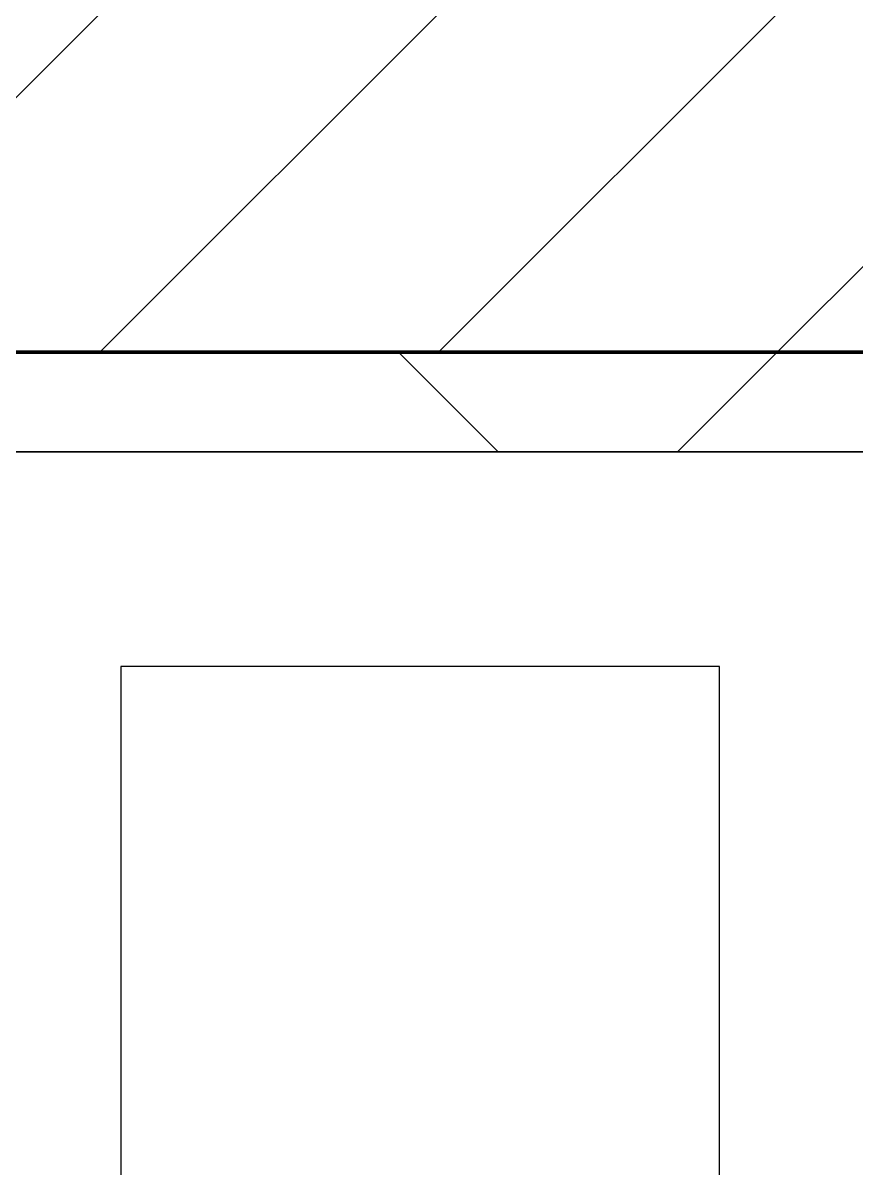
# Model space of a CAD drawing. Header units: millimetres. Extents: x -795739 to -715748, y -34378 to 22353.
# Drawn here: x -743381 to -742964, y 7535 to 8109 of the extents above; entities that cross this region are included whole.
import ezdxf
from ezdxf.xclip import XClip

# ---------------------------------------------------------------- set-up
doc = ezdxf.new("R2010")
doc.units = ezdxf.units.MM
doc.header["$XCLIPFRAME"] = 0
doc.layers.add('000 - WIPEOUT', color=250, linetype='Continuous')
doc.layers.add('A11_ALU.SOLID SHEET', color=2, linetype='Continuous')
for name, color, linetype, lineweight in [('A-GLAZ-CURT', 2, 'Continuous', 9), ('A-WALL', 5, 'Continuous', 35), ('A-WALL-FNSH', 2, 'Continuous', 35), ('A-WALL-PATT', 1, 'Continuous', 9)]:
    doc.layers.add(name, color=color, linetype=linetype, lineweight=lineweight)

# ---------------------------------------------------------------- blocks, each defined once
blk = doc.blocks.new('PPLS-PP19_Custom Tile Pattern - Custom Tile Pattern-V54-4282-01 ENLARGED LOWER PLATFORM LEVEL - REFLECTED CEILING PLAN - SHEET 3')
at = {"layer": 'A-GLAZ-CURT'}
for p, q in [((-300, 0), (300, 0)), ((300, 0), (-300, 0)), ((195.99, 0), (213.31, 0)), ((213.31, 0), (195.99, 0)), ((230.06, 0), (300, 0)), ((-300, -50), (300, -50)), ((300, -50), (-300, -50))]:
    blk.add_line(p, q, dxfattribs=at)
for points, knots in [([(-36.78, 0), (-32.43, 0), (-19.22, 0), (8.83, 0), (43.36, 0), (70.92, 0), (82.12, 0), (83.66, 0)], [-6191.144455, -6191.144455, -6191.144455, -6191.144455, -5862.463379, -5340.621928, -4573.028122, -4094.177415, -3869.465285, -3869.465285, -3869.465285, -3869.465285]), ([(-15.19, 0), (-13.07, 0), (7.48, 0), (42.82, 0), (88.72, 0), (120.63, 0), (138.28, 0), (138.53, 0)], [-461.142613, -461.142613, -461.142613, -461.142613, -429.606584, -390.253598, -346.313304, -291.370682, -290.5735, -290.5735, -290.5735, -290.5735]), ([(87.73, 0), (86.12, 0), (82.19, 0), (74.4, 0), (62.26, 0), (51.85, 0), (43.81, 0), (29.53, 0), (22.41, 0), (20.35, 0), (19.97, 0)], [-7290.843129, -7290.843129, -7290.843129, -7290.843129, -7135.649961, -6924.452779, -6738.82075, -6548.303034, -6314.283804, -6135.05769, -5972.647715, -5927.231321, -5927.231321, -5927.231321, -5927.231321]), ([(87.7, 0), (77.86, 0), (60.25, 0), (37.01, 0), (25.29, 0), (20.85, 0)], [-359.791889, -359.791889, -359.791889, -359.791889, -330.153101, -307.516438, -289.397823, -289.397823, -289.397823, -289.397823]), ([(27.44, 0), (27.9, 0), (29.54, 0), (38.07, 0), (53.39, 0), (71.67, 0), (84.83, 0), (85.48, 0), (87.07, 0), (87.16, 0)], [-5037.309798, -5037.309798, -5037.309798, -5037.309798, -4887.603822, -4705.298446, -4353.683244, -3960.84581, -3759.045785, -3336.541051, -3314.019604, -3314.019604, -3314.019604, -3314.019604]), ([(27.89, 0), (29.09, 0), (33.4, 0), (48.37, 0), (71.92, 0), (100.57, 0), (116.36, 0), (128.63, 0), (128.95, 0)], [-147.777612, -147.777612, -147.777612, -147.777612, -135.792042, -118.513713, -97.899267, -63.759246, -39.050993, -35.895543, -35.895543, -35.895543, -35.895543]), ([(136.44, 0), (121.66, 0), (86.93, 0), (51.16, 0), (31.18, 0)], [-106.750556, -106.750556, -106.750556, -106.750556, -59.610984, 0, 0, 0, 0]), ([(87.92, 0), (81.74, 0), (70.8, 0), (57.82, 0), (46.51, 0), (41.18, 0), (36.02, 0), (35.54, 0), (35.54, 0)], [-380.26063, -380.26063, -380.26063, -380.26063, -357.622665, -341.267687, -334.000314, -326.15566, -319.318397, -317.489778, -317.489778, -317.489778, -317.489778]), ([(36.29, 0), (37.77, 0), (48.82, 0), (64.79, 0), (95.91, 0), (124.45, 0), (132.42, 0), (134.6, 0)], [-314.598523, -314.598523, -314.598523, -314.598523, -305.899624, -287.17622, -249.500363, -194.761443, -152.241002, -152.241002, -152.241002, -152.241002]), ([(103.09, 0), (101.08, 0), (96.04, 0), (90.95, 0), (87.92, 0)], [-375.435014, -375.435014, -375.435014, -375.435014, -369.147452, -360.00745, -360.00745, -360.00745, -360.00745]), ([(114.39, 0), (114.2, 0), (112.08, 0), (105.42, 0), (94.55, 0), (90.34, 0), (87.92, 0)], [-8148.58938, -8148.58938, -8148.58938, -8148.58938, -8105.191388, -7723.759874, -7531.75727, -7296.85453, -7296.85453, -7296.85453, -7296.85453]), ([(168.37, 0), (167.68, 0), (162.47, 0), (147.02, 0), (114.81, 0), (94.22, 0), (88.54, 0)], [-543.375029, -543.375029, -543.375029, -543.375029, -530.793311, -458.593899, -401.860199, -381.017509, -381.017509, -381.017509, -381.017509]), ([(94.4, 0), (94.4, 0), (94.64, 0), (99.11, 0), (108.97, 0), (120.79, 0), (139.94, 0), (163.31, 0), (185.23, 0), (193.62, 0), (194.69, 0), (194.79, 0)], [-2348.345796, -2348.345796, -2348.345796, -2348.345796, -2310.419338, -2233.599744, -2052.234781, -1843.028543, -1530.39897, -1095.004608, -529.74427, -295.064701, -265.121568, -265.121568, -265.121568, -265.121568]), ([(129.02, 0), (129.02, 0), (124.41, 0), (122.35, 0), (114.96, 0), (108.04, 0), (103.09, 0)], [-35.386604, -35.386604, -35.386604, -35.386604, -31.430235, -22.807238, -15.488593, 0, 0, 0, 0]), ([(157.9, 0), (156.77, 0), (151.67, 0), (143.29, 0), (134.04, 0), (126.24, 0), (118.6, 0), (114.23, 0), (111.98, 0), (105.66, 0), (105.23, 0), (105.23, 0)], [-10292.955006, -10292.955006, -10292.955006, -10292.955006, -10098.273015, -9847.788484, -9677.714971, -9567.007022, -9453.21225, -9220.200448, -9012.77275, -8966.157302, -8929.495943, -8929.495943, -8929.495943, -8929.495943]), ([(105.26, 0), (105.52, 0), (111.01, 0), (112.65, 0), (113.59, 0)], [-8920.561005, -8920.561005, -8920.561005, -8920.561005, -8814.835624, -8577.462505, -8577.462505, -8577.462505, -8577.462505]), ([(128.58, 0), (128.8, 0), (130.16, 0), (139.26, 0), (152.67, 0), (161.24, 0), (162.19, 0), (162.75, 0)], [-633.326174, -633.326174, -633.326174, -633.326174, -627.736123, -618.981161, -602.094757, -592.980799, -581.414464, -581.414464, -581.414464, -581.414464]), ([(137.1, 0), (136, 0), (133.64, 0), (129.87, 0), (129.11, 0)], [-670.405967, -670.405967, -670.405967, -670.405967, -651.020627, -640.742133, -640.742133, -640.742133, -640.742133]), ([(193.8, 0), (193.33, 0), (190.11, 0), (183.13, 0), (171, 0), (161.95, 0), (161.28, 0), (158.35, 0), (157.85, 0), (157.77, 0)], [-11665.349007, -11665.349007, -11665.349007, -11665.349007, -11565.880756, -11105.624034, -10839.086983, -10768.332124, -10666.779182, -10580.760289, -10550.278881, -10550.278881, -10550.278881, -10550.278881]), ([(223.67, 0), (217.33, 0), (197.66, 0), (177.41, 0), (159.34, 0), (158.33, 0), (158.3, 0)], [-208.087904, -208.087904, -208.087904, -208.087904, -187.987675, -143.776725, -129.632772, -123.352749, -123.352749, -123.352749, -123.352749]), ([(159.07, 0), (159.13, 0), (160.84, 0), (165.21, 0), (174.15, 0), (185.98, 0), (208.82, 0), (219.42, 0), (230.06, 0)], [-115.643202, -115.643202, -115.643202, -115.643202, -114.681583, -87.660824, -65.295536, -41.623857, -24.459831, 0, 0, 0, 0]), ([(162.75, 0), (165.4, 0), (170.91, 0), (172.61, 0), (172.61, 0)], [-111.264224, -111.264224, -111.264224, -111.264224, -56.742688, -19.085662, -19.085662, -19.085662, -19.085662]), ([(223.41, 0), (222.58, 0), (218.31, 0), (200.27, 0), (182.99, 0), (174.27, 0), (169.67, 0), (168.99, 0)], [-9091.710123, -9091.710123, -9091.710123, -9091.710123, -9016.44624, -8717.832359, -8253.978395, -8152.463617, -8069.855175, -8069.855175, -8069.855175, -8069.855175]), ([(215.22, 0), (214.62, 0), (210.55, 0), (203.98, 0), (187.54, 0), (175.3, 0), (169.49, 0)], [-203.825446, -203.825446, -203.825446, -203.825446, -198.527383, -184.406837, -162.427601, -142.916156, -142.916156, -142.916156, -142.916156]), ([(171.51, 0), (176.48, 0), (193.23, 0), (201.73, 0), (208.81, 0), (213.9, 0), (241.96, 0), (266.73, 0), (281.71, 0), (291.71, 0), (296.52, 0), (297.86, 0), (298.09, 0)], [-7971.819559, -7971.819559, -7971.819559, -7971.819559, -7784.112253, -7606.717214, -7289.299508, -7042.621073, -6582.165592, -6068.460911, -5766.029927, -5566.724884, -5280.360606, -5199.253518, -5199.253518, -5199.253518, -5199.253518]), ([(172.07, 0), (177.66, 0), (187.87, 0), (201.08, 0), (207.47, 0), (213.96, 0), (215.11, 0)], [-255.364076, -255.364076, -255.364076, -255.364076, -237.955587, -223.92608, -215.862851, -208.75215, -208.75215, -208.75215, -208.75215]), ([(219.9, 0), (220.86, 0), (227.84, 0), (242.06, 0), (246.54, 0), (246.96, 0)], [-10670.940496, -10670.940496, -10670.940496, -10670.940496, -10511.382485, -9925.173265, -9834.877357, -9834.877357, -9834.877357, -9834.877357]), ([(300, 0), (288.22, 0), (262, 0), (234.45, 0), (224.59, 0), (223.6, 0)], [-12528.858583, -12528.858583, -12528.858583, -12528.858583, -11905.454923, -11162.864862, -11069.912942, -11069.912942, -11069.912942, -11069.912942]), ([(247.1, 0), (246.76, 0), (245.04, 0), (238.34, 0), (228.28, 0), (225.01, 0), (223.66, 0)], [-9649.085549, -9649.085549, -9649.085549, -9649.085549, -9581.591397, -9406.094246, -9221.510254, -9099.086259, -9099.086259, -9099.086259, -9099.086259]), ([(300, 0), (286.53, 0), (260.92, 0), (235.26, 0), (223.73, 0)], [-285.253232, -285.253232, -285.253232, -285.253232, -244.693688, -208.157764, -208.157764, -208.157764, -208.157764]), ([(284.76, 0), (284.76, 0), (285.09, 0), (287.47, 0), (293.59, 0), (297.76, 0), (300, 0)], [-4110.630118, -4110.630118, -4110.630118, -4110.630118, -4053.389046, -3959.664717, -3862.421465, -3746.95702, -3746.95702, -3746.95702, -3746.95702]), ([(297.38, 0), (295.84, 0), (291.62, 0), (285.38, 0), (284.87, 0)], [-4803.172655, -4803.172655, -4803.172655, -4803.172655, -4358.271401, -4143.037883, -4143.037883, -4143.037883, -4143.037883])]:
    blk.add_open_spline(points, degree=3, knots=knots, dxfattribs=at)
for points in [[(84.06, 0), (83.48, 0), (82.41, 0), (81.72, 0)], [(88.86, 0), (90.74, 0), (93.02, 0), (94.33, 0)], [(168.74, 0), (168.74, 0), (169.81, 0), (171.51, 0)], [(195.11, 0), (194.91, 0), (194.44, 0), (193.8, 0)], [(222.76, 0), (220.92, 0), (219.58, 0), (219.02, 0)]]:
    blk.add_open_spline(points, degree=3, dxfattribs=at)
blk = doc.blocks.new('PPLS-PP19_Custom Tile Pattern - Custom Tile Pattern-V55-4282-01 ENLARGED LOWER PLATFORM LEVEL - REFLECTED CEILING PLAN - SHEET 3')
at = {"layer": 'A-GLAZ-CURT'}
for p, q in [((-300, 0), (300, 0)), ((300, 0), (-300, 0)), ((-293.07, 0), (-275.75, 0)), ((-275.75, 0), (-293.07, 0)), ((-222.32, 0), (-205, 0)), ((-205, 0), (-222.32, 0)), ((-300, -50), (300, -50)), ((300, -50), (-300, -50))]:
    blk.add_line(p, q, dxfattribs=at)
at = {"layer": 'A-GLAZ-CURT', "flags": 128}
for points in [[(-300, 0), (-291.56, 0), (-283.3, 0), (-275.2, 0), (-267.26, 0), (-259.45, 0), (-251.77, 0), (-244.2, 0), (-236.74, 0), (-229.36, 0), (-222.06, 0), (-214.83, 0), (-207.71, 0), (-200.76, 0), (-194.02, 0), (-187.54, 0), (-181.38, 0), (-175.58, 0), (-170.25, 0), (-165.64, 0), (-162.01, 0), (-159.53, 0), (-157.46, 0), (-154.52, 0), (-149.42, 0), (-141.84, 0), (-132.81, 0), (-126.08, 0)], [(-125.17, 0), (-128.55, 0), (-134.16, 0), (-140.03, 0), (-145.5, 0), (-150.63, 0), (-155.53, 0), (-160.27, 0), (-164.95, 0), (-169.65, 0), (-174.47, 0), (-179.49, 0), (-184.81, 0), (-190.44, 0), (-196.37, 0), (-202.58, 0), (-209.04, 0), (-215.73, 0), (-222.63, 0), (-229.72, 0), (-236.97, 0), (-244.39, 0), (-251.96, 0), (-259.67, 0), (-267.51, 0), (-275.48, 0), (-283.55, 0), (-291.73, 0), (-300, 0)]]:
    blk.add_lwpolyline(points, dxfattribs=at)
at = {"layer": 'A-GLAZ-CURT'}
for points, knots in [([(-300, 0), (-284.65, 0), (-264.32, 0), (-245.86, 0), (-241.18, 0)], [-5323.127839, -5323.127839, -5323.127839, -5323.127839, -4502.809032, -4214.142872, -4214.142872, -4214.142872, -4214.142872]), ([(-104.83, 0), (-113.92, 0), (-145.3, 0), (-202.69, 0), (-262.56, 0), (-294.48, 0), (-300, 0)], [-18084.315758, -18084.315758, -18084.315758, -18084.315758, -17136.203329, -15131.813646, -13729.592194, -13439.944408, -13439.944408, -13439.944408, -13439.944408]), ([(-240.6, 0), (-245.23, 0), (-255.82, 0), (-262.59, 0), (-264.9, 0), (-265.4, 0)], [-787.838148, -787.838148, -787.838148, -787.838148, -543.655514, -208.940337, 0, 0, 0, 0]), ([(-258.6, 0), (-257.91, 0), (-254.26, 0), (-247.4, 0), (-241.73, 0), (-240.58, 0)], [-5722.54675, -5722.54675, -5722.54675, -5722.54675, -5657.471696, -5413.335975, -5350.824492, -5350.824492, -5350.824492, -5350.824492]), ([(-240.57, 0), (-216.26, 0), (-171.28, 0), (-129.95, 0), (-110.8, 0), (-99.5, 0), (-91.46, 0)], [-4201.68092, -4201.68092, -4201.68092, -4201.68092, -2700.551212, -1002.059161, -460.363443, 0, 0, 0, 0]), ([(-137.88, 0), (-140.56, 0), (-147.66, 0), (-147.69, 0), (-158.72, 0), (-174.02, 0), (-185.59, 0), (-209.77, 0), (-227.36, 0), (-238.92, 0), (-240.08, 0)], [-3187.727384, -3187.727384, -3187.727384, -3187.727384, -2919.378265, -2477.344047, -2237.412286, -2029.680487, -1755.085331, -1400.429864, -858.079193, -796.931846, -796.931846, -796.931846, -796.931846]), ([(-239.9, 0), (-233.97, 0), (-224.7, 0), (-213.1, 0), (-200.2, 0), (-187.68, 0), (-178.19, 0), (-173.42, 0)], [-5338.48321, -5338.48321, -5338.48321, -5338.48321, -5017.494783, -4832.723979, -4666.091899, -4349.945572, -4109.479881, -4109.479881, -4109.479881, -4109.479881]), ([(-133.82, 0), (-135.51, 0), (-137.8, 0), (-149.31, 0), (-162.01, 0), (-177.91, 0), (-199.46, 0), (-216.65, 0), (-231.26, 0), (-233.46, 0), (-234, 0)], [-2731.647847, -2731.647847, -2731.647847, -2731.647847, -2418.507304, -2308.929706, -2113.765672, -1763.376603, -1422.553702, -978.033455, -846.069444, -682.911962, -682.911962, -682.911962, -682.911962]), ([(-233.49, 0), (-233.44, 0), (-232.38, 0), (-230.74, 0), (-225.3, 0), (-223.63, 0)], [-455.274641, -455.274641, -455.274641, -455.274641, -440.605512, -119.536984, 0, 0, 0, 0]), ([(-223.63, 0), (-219.39, 0), (-206.17, 0), (-188.58, 0), (-169.02, 0), (-152.12, 0), (-136.84, 0), (-127.33, 0), (-124.19, 0), (-123.43, 0), (-123.28, 0)], [-5463.295695, -5463.295695, -5463.295695, -5463.295695, -5161.076232, -4739.070012, -4465.409639, -4149.119819, -3839.893365, -3647.167523, -3488.92562, -3439.852845, -3439.852845, -3439.852845, -3439.852845]), ([(-172.72, 0), (-170.77, 0), (-165.29, 0), (-158.7, 0), (-157.22, 0)], [-4097.727138, -4097.727138, -4097.727138, -4097.727138, -4000.813434, -3840.635403, -3840.635403, -3840.635403, -3840.635403]), ([(-152.35, 0), (-151.03, 0), (-147.71, 0), (-143.57, 0), (-138.62, 0)], [-3494.978217, -3494.978217, -3494.978217, -3494.978217, -3371.022232, -3227.460399, -3227.460399, -3227.460399, -3227.460399]), ([(-118.78, 0), (-121.86, 0), (-126.28, 0), (-136.96, 0), (-147.46, 0), (-150.03, 0), (-150.57, 0)], [-5938.474035, -5938.474035, -5938.474035, -5938.474035, -5700.061948, -5508.838257, -5298.784692, -5196.16478, -5196.16478, -5196.16478, -5196.16478]), ([(-150.34, 0), (-150.07, 0), (-147.75, 0), (-142.6, 0), (-127.26, 0), (-113.24, 0), (-106.77, 0), (-105.23, 0)], [-4948.728362, -4948.728362, -4948.728362, -4948.728362, -4883.323924, -4440.880425, -4054.690705, -3793.097032, -3711.546272, -3711.546272, -3711.546272, -3711.546272]), ([(-104.84, 0), (-106.2, 0), (-117.79, 0), (-130.52, 0), (-147.74, 0), (-149.07, 0)], [-7077.843889, -7077.843889, -7077.843889, -7077.843889, -7004.680444, -6449.282163, -6277.220794, -6277.220794, -6277.220794, -6277.220794]), ([(-148.23, 0), (-146.94, 0), (-140.15, 0), (-137.28, 0), (-133.93, 0), (-128.78, 0), (-126.5, 0)], [-6162.058746, -6162.058746, -6162.058746, -6162.058746, -6017.569127, -5560.701257, -5364.112219, -5231.017328, -5231.017328, -5231.017328, -5231.017328]), ([(-104.83, 0), (-111.96, 0), (-123.48, 0), (-139.03, 0), (-146.11, 0), (-146.95, 0)], [-1329.106359, -1329.106359, -1329.106359, -1329.106359, -945.742622, -741.901385, -489.130243, -489.130243, -489.130243, -489.130243]), ([(-146.69, 0), (-146.59, 0), (-145.49, 0), (-135.69, 0), (-128.29, 0), (-125.15, 0)], [-420.34245, -420.34245, -420.34245, -420.34245, -406.956646, -290.263673, 0, 0, 0, 0]), ([(-127.41, 0), (-131.63, 0), (-133.16, 0), (-134.09, 0), (-134.15, 0)], [-8540.990293, -8540.990293, -8540.990293, -8540.990293, -8266.114998, -8246.473386, -8246.473386, -8246.473386, -8246.473386]), ([(-134.15, 0), (-133.32, 0), (-130.31, 0), (-117.33, 0), (-92.04, 0), (-74.02, 0), (-62.74, 0), (-60.36, 0), (-59.97, 0)], [-7657.439573, -7657.439573, -7657.439573, -7657.439573, -7293.749979, -6839.55839, -6236.997189, -5713.340575, -5140.470607, -5006.787413, -5006.787413, -5006.787413, -5006.787413]), ([(-120.13, 0), (-120.14, 0), (-120.24, 0), (-121.3, 0), (-129.25, 0), (-133.82, 0)], [-2933.992132, -2933.992132, -2933.992132, -2933.992132, -2920.575025, -2840.280255, -2731.647847, -2731.647847, -2731.647847, -2731.647847]), ([(-113.43, 0), (-113.44, 0), (-113.96, 0), (-119.73, 0), (-125.43, 0), (-127.03, 0), (-127.41, 0)], [-328.499627, -328.499627, -328.499627, -328.499627, -282.672656, -98.539552, -24.539552, 0, 0, 0, 0]), ([(-126.5, 0), (-122.44, 0), (-114.99, 0), (-107.93, 0), (-105.37, 0)], [-5231.017328, -5231.017328, -5231.017328, -5231.017328, -4994.692869, -4857.373233, -4857.373233, -4857.373233, -4857.373233]), ([(-125.15, 0), (-124.93, 0), (-121.96, 0), (-113.01, 0), (-98.9, 0), (-85.29, 0), (-71.67, 0), (-65.93, 0), (-65.07, 0)], [-3362.7396, -3362.7396, -3362.7396, -3362.7396, -3342.215224, -3074.362186, -2902.289527, -2605.247022, -2322.099534, -2241.8264, -2241.8264, -2241.8264, -2241.8264]), ([(-122.08, 0), (-122.01, 0), (-121.69, 0), (-121.2, 0), (-120.88, 0)], [-3136.336417, -3136.336417, -3136.336417, -3136.336417, -3110.304437, -3035.164275, -3035.164275, -3035.164275, -3035.164275]), ([(-36.57, 0), (-36.67, 0), (-37.66, 0), (-45.02, 0), (-46.13, 0), (-60.59, 0), (-81.23, 0), (-99.51, 0), (-114.02, 0), (-117.28, 0), (-118.78, 0)], [-1833.023199, -1833.023199, -1833.023199, -1833.023199, -1810.870157, -1672.078046, -1405.135169, -1060.00838, -740.068933, -229.489605, -116.330425, 0, 0, 0, 0]), ([(-117.74, 0), (-117.19, 0), (-114.78, 0), (-113.43, 0), (-113.43, 0)], [-821.249067, -821.249067, -821.249067, -821.249067, -394.672656, -330.879064, -330.879064, -330.879064, -330.879064]), ([(-37.85, 0), (-38.3, 0), (-40.77, 0), (-44.32, 0), (-58.97, 0), (-85.2, 0), (-107.61, 0), (-116.56, 0), (-117.56, 0)], [-3941.99552, -3941.99552, -3941.99552, -3941.99552, -3858.647035, -3538.256648, -2842.901703, -2193.204658, -1433.981041, -985.49888, -985.49888, -985.49888, -985.49888]), ([(-115.82, 0), (-114.96, 0), (-110.41, 0), (-96.78, 0), (-71.33, 0), (-42.53, 0), (-12.78, 0), (4.23, 0), (9.64, 0), (10.14, 0), (10.18, 0)], [-5724.064692, -5724.064692, -5724.064692, -5724.064692, -5430.283136, -5103.229623, -4799.173296, -4065.652676, -3589.737505, -3285.047089, -3066.359526, -3044.715262, -3044.715262, -3044.715262, -3044.715262]), ([(9.32, 0), (9.08, 0), (7.65, 0), (2.57, 0), (-12.23, 0), (-25.64, 0), (-40, 0), (-56.24, 0), (-75.59, 0), (-94, 0), (-112.01, 0), (-114.94, 0), (-115.63, 0)], [-2922.926651, -2922.926651, -2922.926651, -2922.926651, -2882.788014, -2720.818881, -2518.50168, -2125.455881, -1792.521578, -1466.981642, -1208.454564, -789.402658, -501.969187, -243.577221, -243.577221, -243.577221, -243.577221]), ([(-104.83, 0), (-99.14, 0), (-88.61, 0), (-75.26, 0), (-68.41, 0), (-65.12, 0), (-63.63, 0)], [-3704.449307, -3704.449307, -3704.449307, -3704.449307, -3402.597032, -3144.956779, -3050.982048, -2969.237017, -2969.237017, -2969.237017, -2969.237017]), ([(-104.82, 0), (-99.15, 0), (-84.06, 0), (-63.44, 0), (-54.4, 0), (-48.53, 0), (-30.79, 0), (-18.03, 0), (8.61, 0), (15.02, 0), (22.91, 0), (31, 0), (39.04, 0), (51.19, 0), (58.74, 0), (61.34, 0), (61.45, 0)], [-4847.529281, -4847.529281, -4847.529281, -4847.529281, -4542.524482, -4008.285538, -3689.699207, -3546.54457, -3315.260113, -2864.387349, -2439.246196, -2084.094819, -1956.422387, -1818.904206, -1645.594513, -1443.202566, -1228.752106, -1120.932285, -1120.932285, -1120.932285, -1120.932285]), ([(-86.16, 0), (-91.37, 0), (-97.45, 0), (-103.92, 0), (-104.72, 0)], [-1681.3698, -1681.3698, -1681.3698, -1681.3698, -1374.161226, -1331.084425, -1331.084425, -1331.084425, -1331.084425]), ([(-72.93, 0), (-75.51, 0), (-84.86, 0), (-96.58, 0), (-104.69, 0)], [-19442.345229, -19442.345229, -19442.345229, -19442.345229, -18935.241197, -18088.99392, -18088.99392, -18088.99392, -18088.99392]), ([(-26.75, 0), (-27.82, 0), (-36.18, 0), (-53.55, 0), (-76.81, 0), (-96.3, 0), (-104.11, 0)], [-8718.362214, -8718.362214, -8718.362214, -8718.362214, -8532.293389, -8073.216054, -7508.296369, -7090.9346, -7090.9346, -7090.9346, -7090.9346])]:
    blk.add_open_spline(points, degree=3, knots=knots, dxfattribs=at)
blk = doc.blocks.new('*U553')
at = {"layer": 'A-GLAZ-CURT', "rotation": 180}
for name, p in [('PPLS-PP19_Custom Tile Pattern - Custom Tile Pattern-V55-4282-01 ENLARGED LOWER PLATFORM LEVEL - REFLECTED CEILING PLAN - SHEET 3', (35400, 4315)), ('PPLS-PP19_Custom Tile Pattern - Custom Tile Pattern-V54-4282-01 ENLARGED LOWER PLATFORM LEVEL - REFLECTED CEILING PLAN - SHEET 3', (36000, 4315))]:
    blk.add_blockref(name, p, dxfattribs=at)
blk = doc.blocks.new('*U906')
at = {"color": 3}
blk.add_wipeout([(-225, 950), (225, 950), (225, 650), (-225, 650)], dxfattribs=at).dxf.layer = '000 - WIPEOUT'
at = {"layer": 'A11_ALU.SOLID SHEET', "color": 0, "linetype": 'ByBlock'}
blk.add_lwpolyline([(-225, 650), (225, 650), (225, 950), (-225, 950)], close=True, dxfattribs=at)
blk = doc.blocks.new('*U1025')
blk.add_lwpolyline([(-3457.37, 550), (8124.55, 550), (8124.55, 4315), (-3457.37, 4315)], close=True)
at = {"layer": 'A11_ALU.SOLID SHEET', "linetype": 'ByBlock', "rotation": 90}
blk.add_blockref('*U906', (2300, 3982.5), dxfattribs=at)

msp = doc.modelspace()

# ---------------------------------------------------------------- hatches: boundary and pattern name
at = {"layer": 'A-WALL-PATT', "lineweight": 9}
h = msp.add_hatch(dxfattribs=at)
h.set_pattern_fill('FP_2', color=256, style=0, pattern_type=2)
h.set_pattern_definition([(45, (0, 0), (-84.852814, 84.852814), [])])
h.paths.add_polyline_path([(-733552.04, 7944.02), (-733352.04, 7944.02), (-733352.04, 8144.02), (-755057.37, 8144.02), (-755057.37, 7944.02), (-741758.47, 7944.02), (-741780.86, 7954.02), (-741982.37, 7954.02), (-741982.37, 8044.02), (-741952.4, 8044.02), (-741939.02, 8073.97), (-741871.98, 8044.02), (-740782.37, 8044.02), (-740782.37, 7954.02), (-741670.54, 7954.02), (-741648.16, 7944.02), (-739358.47, 7944.02), (-739380.86, 7954.02), (-739582.37, 7954.02), (-739582.37, 8044.02), (-739552.4, 8044.02), (-739539.02, 8073.97), (-739471.98, 8044.02), (-738382.37, 8044.02), (-738382.37, 7954.02), (-739270.54, 7954.02), (-739248.16, 7944.02), (-734010.62, 7944.02)])

# ---------------------------------------------------------------- linework, layer by layer
at = {"layer": 'A-WALL', "color": 7, "lineweight": 70}
for p, q in [((-751479.42, 7944.02), (-741982.37, 7944.02)), ((-741982.37, 7944.02), (-751479.42, 7944.02))]:
    msp.add_line(p, q, dxfattribs=at)

# ---------------------------------------------------------------- block references
ref = msp.add_blockref('*U1025', (-744682.37, 3579.02))
XClip(ref).set_block_clipping_path([(-45801.3280238605, -9620.0077451947), (23704.0078937773, 10334.9999958097)])

# ---------------------------------------------------------------- next in the draw order: hatches: boundary and pattern name
at = {"layer": 'A-WALL-PATT', "lineweight": 9}
h = msp.add_hatch(dxfattribs=at)
h.set_pattern_fill('FP_3', color=256, style=0, pattern_type=2)
h.set_pattern_definition([(45, (0, 0), (-212.13203, 212.13203), []), (135, (0, 0), (-212.13203, -212.13203), [])])
h.paths.add_polyline_path([(-733602.04, 7894.02), (-733552.04, 7894.02), (-733552.04, 7944.02), (-739248.16, 7944.02), (-739136.25, 7894.02), (-734010.62, 7894.02)])
h.paths.add_polyline_path([(-739780.1, 7894.02), (-739246.56, 7894.02), (-739358.47, 7944.02), (-741648.16, 7944.02), (-741536.25, 7894.02), (-739847.98, 7894.02)])
h.paths.add_polyline_path([(-741646.56, 7894.02), (-741758.47, 7944.02), (-751479.42, 7944.02), (-751479.42, 7894.02), (-741680.64, 7894.02)])

# ---------------------------------------------------------------- next in the draw order: linework, layer by layer
at = {"layer": 'A-WALL-FNSH', "color": 250}
msp.add_line((-741982.37, 7894.02), (-751479.42, 7894.02), dxfattribs=at)

# ---------------------------------------------------------------- next in the draw order: block references
msp.add_blockref('*U553', (-778882.37, 3579.02))

doc.saveas('drawing.dxf')
